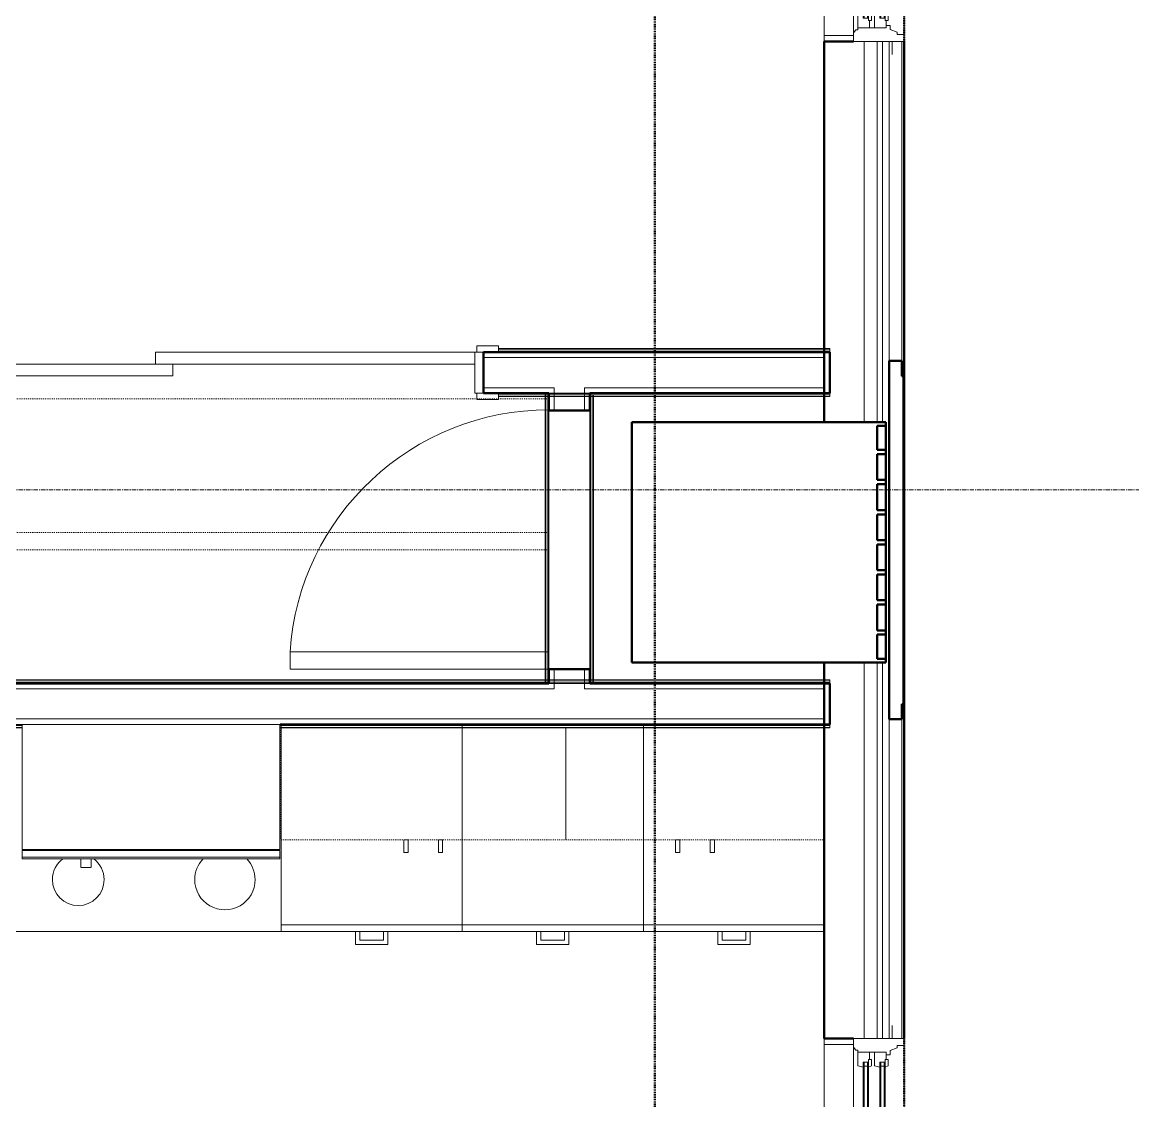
# Model space of a CAD drawing. Header units: inches. Extents: x -4218 to -1830, y 9767 to 12426.
# Drawn here: x -2169.8 to -2041, y 11464.4 to 11589.4 of the extents above; entities that cross this region are included whole.
import ezdxf

# ---------------------------------------------------------------- set-up
doc = ezdxf.new("R2010")
doc.units = ezdxf.units.IN
doc.header["$MEASUREMENT"] = 0
for name, pattern in [('Dash', [0.25, 0.125, -0.125]), ('Dash 1_16_', [0.125, 0.0625, -0.0625]), ('Grid Line 1_2_', [0.875, 0.5, -0.125, 0.125, -0.125])]:
    doc.linetypes.add(name, pattern=pattern)
for name, color, linetype, lineweight in [('0-1', 7, 'Continuous', 5), ('0-2', 253, 'Continuous', 9), ('A-DOOR-1', 7, 'Continuous', 9), ('A-DOOR-2', 50, 'Continuous', 20), ('A-DOOR-FRAM-1', 50, 'Continuous', 20), ('A-GENM', 5, 'Continuous', 9), ('A-GENM-7', 5, 'Continuous', 50), ('A-GLAZ-1', 151, 'Continuous', 9), ('A-GLAZ-2', 151, 'Continuous', 20), ('A-GLAZ-3', 151, 'Continuous', 50), ('A-WALL', 113, 'Continuous', 13), ('A-WALL-1', 250, 'Continuous', 50), ('A-WALL-2', 10, 'Continuous', 13), ('A-WALL-3', 254, 'Continuous', 9), ('A-WALL-4', 253, 'Continuous', 9), ('A-WALL-5', 252, 'Continuous', 9), ('A-WALL-6', 7, 'Continuous', 9), ('A-WALL-8', 113, 'Continuous', 9), ('A-WALL-9', 113, 'Continuous', 50), ('C-PROP-LINE-1', 91, 'Dash 1_16_', 50), ('Q-CASE-1', 252, 'Continuous', 9), ('Q-CASE-2', 7, 'Continuous', 9), ('Q-CASE-3', 253, 'Continuous', 9), ('Q-CASE-4', 7, 'Dash', 9), ('Q-CASE-5', 254, 'Continuous', 9), ('Q-CASE-HDLN-1', 7, 'Dash', 9), ('Q-SPCQ-1', 7, 'Continuous', 9), ('S-GRID-1', 1, 'Grid Line 1_2_', 9)]:
    doc.layers.add(name, color=color, linetype=linetype, lineweight=lineweight)

# ---------------------------------------------------------------- blocks, each defined once
blk = doc.blocks.new('Basic Wall _ INT - W4BØF - _5_8 GYP - 2X4 WOOD_BATT_ - 5_8 GYP_ - ___-2694567-BACKGROUND - 3RD FLOOR')
at = {"layer": 'A-WALL-4'}
for p, q in [((-2266.07, 11512.8), (-2266.08, 11512.77)), ((-2266, 11512.98), (-2266.03, 11512.91)), ((-2265.94, 11513.13), (-2266, 11512.98)), ((-2265.91, 11513.19), (-2265.94, 11513.13)), ((-2109.02, 11513.13), (-2109.14, 11513.13)), ((-2108.93, 11513.13), (-2109.02, 11513.13)), ((-2108.87, 11513.13), (-2108.93, 11513.13)), ((-2103.97, 11513.13), (-2108.72, 11513.13)), ((-2108.72, 11512.77), (-2103.97, 11512.77)), ((-2103.77, 11513.13), (-2103.83, 11513.13)), ((-2103.68, 11513.13), (-2103.77, 11513.13)), ((-2103.56, 11513.13), (-2103.68, 11513.13)), ((-2076.17, 11513.13), (-2076.8, 11513.13)), ((-2076.8, 11512.77), (-2076.17, 11512.77)), ((-2076.17, 11513.13), (-2076.17, 11513.19)), ((-2076.17, 11512.98), (-2076.17, 11513.13)), ((-2076.17, 11512.91), (-2076.17, 11512.98)), ((-2076.17, 11512.77), (-2076.17, 11512.8))]:
    blk.add_line(p, q, dxfattribs=at)
at = {"layer": 'A-WALL-5'}
for p, q in [((-2266.08, 11512.77), (-2108.72, 11512.77)), ((-2109.14, 11513.13), (-2265.94, 11513.13)), ((-2109.02, 11513.19), (-2109.14, 11513.19)), ((-2108.93, 11513.19), (-2109.02, 11513.19)), ((-2108.87, 11513.19), (-2108.93, 11513.19)), ((-2103.97, 11513.19), (-2108.72, 11513.19)), ((-2103.97, 11512.9), (-2108.72, 11512.9)), ((-2103.97, 11512.77), (-2076.8, 11512.77)), ((-2103.77, 11513.19), (-2103.83, 11513.19)), ((-2103.68, 11513.19), (-2103.77, 11513.19)), ((-2103.56, 11513.19), (-2103.68, 11513.19)), ((-2076.8, 11513.13), (-2103.56, 11513.13)), ((-2076.17, 11513.19), (-2076.8, 11513.19)), ((-2076.17, 11512.9), (-2076.8, 11512.9)), ((-2076.17, 11513.19), (-2076.17, 11512.9)), ((-2076.17, 11512.9), (-2076.17, 11512.84)), ((-2076.17, 11512.84), (-2076.17, 11512.82)), ((-2076.17, 11512.82), (-2076.17, 11512.77))]:
    blk.add_line(p, q, dxfattribs=at)
at = {"layer": 'A-WALL-6'}
for p, q in [((-2108.72, 11512.9), (-2266.03, 11512.9)), ((-2109.14, 11513.19), (-2265.91, 11513.19)), ((-2076.8, 11512.9), (-2103.97, 11512.9)), ((-2076.8, 11513.19), (-2103.56, 11513.19))]:
    blk.add_line(p, q, dxfattribs=at)
at = {"layer": 'A-WALL-6', "flags": 128}
for points in [[(-2266.07, 11512.82), (-2266.06, 11512.84), (-2266.05, 11512.86), (-2266.04, 11512.87), (-2266.04, 11512.89), (-2266.03, 11512.9), (-2266.03, 11512.9)], [(-2266.03, 11512.9), (-2266.02, 11512.92), (-2266, 11512.98), (-2265.96, 11513.07), (-2265.91, 11513.19)]]:
    blk.add_lwpolyline(points, dxfattribs=at)
blk = doc.blocks.new('Basic Wall _ INT - W4BØF - _5_8 GYP - 2X4 WOOD_BATT_ - 5_8 GYP_ - ___-2694568-BACKGROUND - 3RD FLOOR')
at = {"layer": 'A-WALL-3'}
for p, q in [((-2203.03, 11508.02), (-2169.78, 11508.02)), ((-2169.78, 11507.67), (-2203.03, 11507.67)), ((-2139.89, 11508.02), (-2076.8, 11508.02)), ((-2076.8, 11507.67), (-2139.89, 11507.67))]:
    blk.add_line(p, q, dxfattribs=at)
at = {"layer": 'A-WALL-4'}
for p, q in [((-2268.2, 11507.67), (-2268.22, 11507.61)), ((-2268.14, 11507.82), (-2268.2, 11507.67)), ((-2268.11, 11507.88), (-2268.13, 11507.82)), ((-2268.05, 11508.02), (-2268.06, 11508)), ((-2243.82, 11507.67), (-2243.94, 11507.67)), ((-2243.73, 11507.67), (-2243.82, 11507.67)), ((-2243.67, 11507.67), (-2243.73, 11507.67)), ((-2243.53, 11508.02), (-2238.78, 11508.02)), ((-2238.79, 11507.67), (-2243.52, 11507.67)), ((-2238.57, 11507.67), (-2238.63, 11507.67)), ((-2238.48, 11507.67), (-2238.57, 11507.67)), ((-2238.36, 11507.67), (-2238.48, 11507.67)), ((-2203.03, 11507.9), (-2169.78, 11507.9)), ((-2139.89, 11507.9), (-2076.8, 11507.9)), ((-2076.8, 11508.02), (-2076.17, 11508.02)), ((-2076.17, 11507.67), (-2076.8, 11507.67)), ((-2076.17, 11508), (-2076.17, 11508.02)), ((-2076.17, 11507.82), (-2076.17, 11507.88)), ((-2076.17, 11507.67), (-2076.17, 11507.82)), ((-2076.17, 11507.61), (-2076.17, 11507.67))]:
    blk.add_line(p, q, dxfattribs=at)
at = {"layer": 'A-WALL-5'}
for p, q in [((-2243.94, 11507.67), (-2268.2, 11507.67)), ((-2268.05, 11508.02), (-2243.53, 11508.02)), ((-2243.82, 11507.61), (-2243.94, 11507.61)), ((-2243.73, 11507.61), (-2243.82, 11507.61)), ((-2243.67, 11507.61), (-2243.73, 11507.61)), ((-2243.52, 11507.9), (-2242.9, 11507.9)), ((-2238.79, 11507.61), (-2243.51, 11507.61)), ((-2242.88, 11507.9), (-2238.78, 11507.9)), ((-2238.78, 11508.02), (-2203.03, 11508.02)), ((-2238.57, 11507.61), (-2238.63, 11507.61)), ((-2238.48, 11507.61), (-2238.57, 11507.61)), ((-2238.36, 11507.61), (-2238.48, 11507.61)), ((-2203.03, 11507.67), (-2238.36, 11507.67)), ((-2169.78, 11507.61), (-2203.03, 11507.61)), ((-2076.17, 11507.61), (-2139.89, 11507.61)), ((-2076.8, 11507.9), (-2076.17, 11507.9)), ((-2076.17, 11508.02), (-2076.17, 11507.98)), ((-2076.17, 11507.98), (-2076.17, 11507.92)), ((-2076.17, 11507.92), (-2076.17, 11507.91)), ((-2076.17, 11507.91), (-2076.17, 11507.9)), ((-2076.17, 11507.9), (-2076.17, 11507.61))]:
    blk.add_line(p, q, dxfattribs=at)
at = {"layer": 'A-WALL-6'}
for p, q in [((-2243.94, 11507.61), (-2268.22, 11507.61)), ((-2268.1, 11507.9), (-2243.52, 11507.9)), ((-2238.78, 11507.9), (-2203.03, 11507.9)), ((-2203.03, 11507.61), (-2238.36, 11507.61))]:
    blk.add_line(p, q, dxfattribs=at)
at = {"layer": 'A-WALL-6', "flags": 128}
for points in [[(-2268.22, 11507.61), (-2268.17, 11507.73), (-2268.13, 11507.82), (-2268.11, 11507.88), (-2268.1, 11507.9)], [(-2268.1, 11507.9), (-2268.1, 11507.9), (-2268.1, 11507.91), (-2268.09, 11507.92), (-2268.09, 11507.94), (-2268.08, 11507.96), (-2268.07, 11507.98)]]:
    blk.add_lwpolyline(points, dxfattribs=at)
blk = doc.blocks.new('Basic Wall _ INT - W4BØF - _5_8 GYP - 2X4 WOOD_BATT_ - 5_8 GYP_ - ___-2694570-BACKGROUND - 3RD FLOOR')
at = {"layer": 'A-WALL-4'}
for p, q in [((-2108.72, 11546.42), (-2103.97, 11546.42)), ((-2076.8, 11546.42), (-2076.17, 11546.42)), ((-2076.17, 11546.4), (-2076.17, 11546.42)), ((-2076.17, 11546.22), (-2076.17, 11546.28)), ((-2076.17, 11546.07), (-2076.17, 11546.22)), ((-2109.02, 11546.07), (-2109.14, 11546.07)), ((-2108.93, 11546.07), (-2109.02, 11546.07)), ((-2108.87, 11546.07), (-2108.93, 11546.07)), ((-2103.97, 11546.07), (-2108.72, 11546.07)), ((-2103.77, 11546.07), (-2103.83, 11546.07)), ((-2103.68, 11546.07), (-2103.77, 11546.07)), ((-2103.56, 11546.07), (-2103.68, 11546.07)), ((-2076.17, 11546.07), (-2076.8, 11546.07)), ((-2076.17, 11546.01), (-2076.17, 11546.07))]:
    blk.add_line(p, q, dxfattribs=at)
at = {"layer": 'A-WALL-5'}
for p, q in [((-2114.57, 11546.42), (-2108.72, 11546.42)), ((-2108.72, 11546.3), (-2108.14, 11546.3)), ((-2108.1, 11546.3), (-2104.6, 11546.3)), ((-2104.56, 11546.3), (-2103.97, 11546.3)), ((-2103.97, 11546.42), (-2076.8, 11546.42)), ((-2076.8, 11546.3), (-2076.17, 11546.3)), ((-2076.17, 11546.42), (-2076.17, 11546.38)), ((-2076.17, 11546.38), (-2076.17, 11546.3)), ((-2076.17, 11546.3), (-2076.17, 11546.13)), ((-2109.14, 11546.07), (-2114.57, 11546.07)), ((-2109.02, 11546.01), (-2109.14, 11546.01)), ((-2108.93, 11546.01), (-2109.02, 11546.01)), ((-2108.87, 11546.01), (-2108.93, 11546.01)), ((-2103.97, 11546.01), (-2108.72, 11546.01)), ((-2103.77, 11546.01), (-2103.83, 11546.01)), ((-2103.68, 11546.01), (-2103.77, 11546.01)), ((-2103.56, 11546.01), (-2103.68, 11546.01)), ((-2076.8, 11546.07), (-2103.56, 11546.07)), ((-2076.17, 11546.01), (-2076.8, 11546.01)), ((-2076.17, 11546.13), (-2076.17, 11546.01))]:
    blk.add_line(p, q, dxfattribs=at)
at = {"layer": 'A-WALL-6'}
for p, q in [((-2114.57, 11546.3), (-2108.72, 11546.3)), ((-2103.97, 11546.3), (-2076.8, 11546.3)), ((-2109.14, 11546.01), (-2114.57, 11546.01)), ((-2076.8, 11546.01), (-2103.56, 11546.01))]:
    blk.add_line(p, q, dxfattribs=at)
blk = doc.blocks.new('Basic Wall _ INT - W4BØF - _5_8 GYP - 2X4 WOOD_BATT_ - 5_8 GYP_ - ___-2694569-BACKGROUND - 3RD FLOOR')
at = {"layer": 'A-WALL-4'}
for p, q in [((-2076.17, 11551.53), (-2076.8, 11551.53)), ((-2076.17, 11551.53), (-2076.17, 11551.59)), ((-2076.17, 11551.38), (-2076.17, 11551.53)), ((-2076.17, 11551.31), (-2076.17, 11551.38)), ((-2076.8, 11551.17), (-2076.17, 11551.17)), ((-2076.17, 11551.17), (-2076.17, 11551.2))]:
    blk.add_line(p, q, dxfattribs=at)
at = {"layer": 'A-WALL-5'}
for p, q in [((-2076.8, 11551.53), (-2114.57, 11551.53)), ((-2076.17, 11551.59), (-2076.8, 11551.59)), ((-2076.17, 11551.3), (-2076.8, 11551.3)), ((-2076.17, 11551.59), (-2076.17, 11551.3)), ((-2076.17, 11551.3), (-2076.17, 11551.26)), ((-2114.57, 11551.17), (-2076.8, 11551.17)), ((-2076.17, 11551.26), (-2076.17, 11551.22)), ((-2076.17, 11551.22), (-2076.17, 11551.17))]:
    blk.add_line(p, q, dxfattribs=at)
at = {"layer": 'A-WALL-6'}
for p, q in [((-2076.8, 11551.59), (-2114.57, 11551.59)), ((-2076.8, 11551.3), (-2114.57, 11551.3))]:
    blk.add_line(p, q, dxfattribs=at)
blk = doc.blocks.new('Basic Wall _ INT - W4BØF - _5_8 GYP - 2X4 WOOD_BATT_ - 5_8 GYP_ - ___-2694572-BACKGROUND - 3RD FLOOR')
at = {"layer": 'A-WALL-3'}
for p, q in [((-2103.95, 11546.42), (-2103.97, 11546.42)), ((-2103.77, 11546.42), (-2103.83, 11546.42)), ((-2103.62, 11546.42), (-2103.77, 11546.42)), ((-2103.56, 11546.42), (-2103.62, 11546.42)), ((-2103.97, 11512.77), (-2103.95, 11512.77)), ((-2103.83, 11512.77), (-2103.77, 11512.77)), ((-2103.77, 11512.77), (-2103.62, 11512.77)), ((-2103.62, 11512.77), (-2103.56, 11512.77))]:
    blk.add_line(p, q, dxfattribs=at)
at = {"layer": 'A-WALL-4'}
for p, q in [((-2103.91, 11546.42), (-2103.85, 11546.42)), ((-2103.85, 11546.42), (-2103.56, 11546.42)), ((-2103.62, 11546.19), (-2103.62, 11546.13)), ((-2103.62, 11546.09), (-2103.62, 11546.01)), ((-2103.85, 11512.77), (-2103.91, 11512.77)), ((-2103.56, 11512.77), (-2103.85, 11512.77)), ((-2103.62, 11513.19), (-2103.62, 11513.09)), ((-2103.62, 11513.07), (-2103.62, 11512.99)), ((-2103.62, 11512.98), (-2103.62, 11512.93))]:
    blk.add_line(p, q, dxfattribs=at)
at = {"layer": 'A-WALL-5'}
for p, q in [((-2103.97, 11546.42), (-2103.93, 11546.42)), ((-2103.97, 11544.42), (-2103.97, 11546.42)), ((-2103.93, 11546.42), (-2103.91, 11546.42)), ((-2103.56, 11546.19), (-2103.56, 11546.13)), ((-2103.62, 11546.01), (-2103.62, 11513.19)), ((-2103.56, 11546.09), (-2103.56, 11546.01)), ((-2103.97, 11512.77), (-2103.97, 11514.42)), ((-2103.93, 11512.77), (-2103.97, 11512.77)), ((-2103.91, 11512.77), (-2103.93, 11512.77)), ((-2103.56, 11513.19), (-2103.56, 11513.09)), ((-2103.56, 11513.07), (-2103.56, 11512.99)), ((-2103.56, 11512.98), (-2103.56, 11512.93))]:
    blk.add_line(p, q, dxfattribs=at)
at = {"layer": 'A-WALL-6'}
for p, q in [((-2103.85, 11512.77), (-2103.85, 11546.42)), ((-2103.56, 11546.01), (-2103.56, 11513.19))]:
    blk.add_line(p, q, dxfattribs=at)
blk = doc.blocks.new('Basic Wall _ INT - W4BØF - _5_8 GYP - 2X4 WOOD_BATT_ - 5_8 GYP_ - ___-2694571-BACKGROUND - 3RD FLOOR')
at = {"layer": 'A-WALL-3'}
for p, q in [((-2109.07, 11546.42), (-2109.14, 11546.42)), ((-2108.93, 11546.42), (-2109.07, 11546.42)), ((-2108.86, 11546.42), (-2108.93, 11546.42)), ((-2108.72, 11546.42), (-2108.75, 11546.42)), ((-2109.14, 11512.77), (-2109.07, 11512.77)), ((-2109.07, 11512.77), (-2108.93, 11512.77)), ((-2108.93, 11512.77), (-2108.86, 11512.77)), ((-2108.75, 11512.77), (-2108.72, 11512.77))]:
    blk.add_line(p, q, dxfattribs=at)
at = {"layer": 'A-WALL-4'}
for p, q in [((-2109.14, 11546.42), (-2108.85, 11546.42)), ((-2109.07, 11546.27), (-2109.07, 11546.22)), ((-2109.07, 11546.2), (-2109.07, 11546.13)), ((-2108.85, 11546.42), (-2108.79, 11546.42)), ((-2109.07, 11546.11), (-2109.07, 11546.01)), ((-2108.85, 11512.77), (-2109.14, 11512.77)), ((-2109.07, 11513.19), (-2109.07, 11513.09)), ((-2109.07, 11513.07), (-2109.07, 11512.99)), ((-2109.07, 11512.98), (-2109.07, 11512.93)), ((-2108.79, 11512.77), (-2108.85, 11512.77))]:
    blk.add_line(p, q, dxfattribs=at)
at = {"layer": 'A-WALL-5'}
for p, q in [((-2109.14, 11546.27), (-2109.14, 11546.22)), ((-2109.14, 11546.21), (-2109.14, 11546.13)), ((-2108.79, 11546.42), (-2108.77, 11546.42)), ((-2108.77, 11546.42), (-2108.72, 11546.42)), ((-2108.72, 11544.42), (-2108.72, 11546.42)), ((-2109.14, 11546.11), (-2109.14, 11546.01)), ((-2109.07, 11546.01), (-2109.07, 11513.19)), ((-2108.72, 11512.77), (-2108.72, 11514.42)), ((-2109.14, 11513.19), (-2109.14, 11513.09)), ((-2109.14, 11513.07), (-2109.14, 11512.99)), ((-2109.14, 11512.98), (-2109.14, 11512.93)), ((-2108.77, 11512.77), (-2108.79, 11512.77)), ((-2108.72, 11512.77), (-2108.77, 11512.77))]:
    blk.add_line(p, q, dxfattribs=at)
at = {"layer": 'A-WALL-6'}
for p, q in [((-2108.85, 11546.42), (-2108.85, 11512.77)), ((-2109.14, 11546.01), (-2109.14, 11513.19))]:
    blk.add_line(p, q, dxfattribs=at)
blk = doc.blocks.new('SWING - SINGLE - FLUSH - 30_ x 70_ - MAGIC PAK DOOR - ACOUSTICAL SEAL - IN CLOSET-3199408-BACKGROUND - 3RD FLOOR')
at = {"layer": 'A-DOOR-1'}
blk.add_arc((15, -2.375), 30.067, 180, 266.18593, dxfattribs=at)
at = {"layer": 'A-DOOR-2'}
for p, q in [((13, -2.375), (13, -32.375)), ((15, -2.375), (13, -2.375)), ((15, -2.375), (15, -32.375)), ((15, -32.375), (13, -32.375))]:
    blk.add_line(p, q, dxfattribs=at)
blk = doc.blocks.new('SLIDING - FLUSH - 6-0 x 6-8-3203588-BACKGROUND - 3RD FLOOR')
at = {"layer": 'A-DOOR-1'}
for p, q in [((-38.75, 3.25), (-36.25, 3.25)), ((-38.75, 2.5), (-38.75, 3.25)), ((-36.25, 3.25), (-36.25, 2.5)), ((36.25, 3.25), (38.75, 3.25)), ((36.25, 2.5), (36.25, 3.25)), ((38.75, 3.25), (38.75, 2.5)), ((-36.25, 2.5), (-38.75, 2.5)), ((38.75, 2.5), (36.25, 2.5)), ((-38.75, -2.25), (-36.25, -2.25)), ((-38.75, -3), (-38.75, -2.25)), ((-36.25, -2.25), (-36.25, -3)), ((36.25, -2.25), (38.75, -2.25)), ((36.25, -3), (36.25, -2.25)), ((38.75, -2.25), (38.75, -3)), ((-36.25, -3), (-38.75, -3)), ((38.75, -3), (36.25, -3))]:
    blk.add_line(p, q, dxfattribs=at)
at = {"layer": 'A-DOOR-2'}
for p, q in [((-1, -0.875), (-1, 0.5)), ((-1, 0.5), (36, 0.5)), ((36, 0.5), (36, -0.875)), ((-36, -2.25), (-36, -0.875)), ((-36, -0.875), (1, -0.875)), ((36, -0.875), (-1, -0.875)), ((1, -0.875), (1, -2.25)), ((1, -2.25), (-36, -2.25))]:
    blk.add_line(p, q, dxfattribs=at)
at = {"layer": 'A-DOOR-FRAM-1'}
for p, q in [((-37, -2.25), (-37, 2.5)), ((-37, 2.5), (-36, 2.5)), ((-36, 2.5), (-36, -2.25)), ((36, 2.5), (37, 2.5)), ((36, -2.25), (36, 2.5)), ((37, 2.5), (37, -2.25)), ((-36, -2.25), (-37, -2.25)), ((37, -2.25), (36, -2.25))]:
    blk.add_line(p, q, dxfattribs=at)
blk = doc.blocks.new('OD_CW_Closet - OD_CW_Closet-2067908-BACKGROUND - 3RD FLOOR')
at = {"layer": 'Q-CASE-HDLN-1'}
for p, q in [((158.05, 24), (0.74, 24)), ((0.74, 24), (0.74, -9)), ((158.05, -9), (158.05, 24)), ((0.74, 8.5), (158.05, 8.5)), ((0.74, 6.5), (158.05, 6.5)), ((0.74, -9), (158.05, -9))]:
    blk.add_line(p, q, dxfattribs=at)
blk = doc.blocks.new('Range - 24_ x 30_-V29-BACKGROUND - 3RD FLOOR')
at = {"layer": 'Q-SPCQ-1'}
blk.add_line((0, -22), (0.12, -22), dxfattribs=at)
for centre, radius, start, end in [((6.5, -6), 3.5, 360, 180), ((23.5, -6), 3, 0, 180), ((6.5, -6), 3.5, 180, 223.5648), ((6.5, -6), 3.5, 316.389, 0), ((23.5, -6), 3, 180, 233.3258), ((23.5, -6), 3, 306.1227, 0), ((6.5, -6), 3.5, 261.0228, 278.9772)]:
    blk.add_arc(centre, radius, start, end, dxfattribs=at)
blk = doc.blocks.new('Base Cabinet 4 Drawer 254 - Base Cabinet 4 Drawer 254 21_-2556168-BACKGROUND - 3RD FLOOR')
at = {"layer": 'Q-CASE-1'}
for p, q in [((-9.76, -23.25), (-9.76, -0.37)), ((11.24, -0.37), (11.24, -23.25)), ((-9.76, -23.25), (-9.76, -24)), ((11.24, -23.25), (-9.76, -23.25)), ((-9.76, -24), (11.24, -24)), ((-1.14, -24), (-0.64, -24)), ((2.61, -24), (2.11, -24)), ((11.24, -24), (11.24, -23.25))]:
    blk.add_line(p, q, dxfattribs=at)
at = {"layer": 'Q-CASE-2'}
for p, q in [((-1.14, -24), (-1.14, -25.5)), ((-0.64, -25), (-0.64, -24)), ((2.11, -24), (2.11, -25)), ((2.61, -25.5), (2.61, -24)), ((-1.14, -25.5), (2.61, -25.5)), ((2.11, -25), (-0.64, -25))]:
    blk.add_line(p, q, dxfattribs=at)
at = {"layer": 'Q-CASE-3'}
for p, q in [((-9.76, -0.37), (-9.76, 0)), ((11.24, 0), (11.24, -0.37)), ((-1.14, -24), (-0.64, -24)), ((2.61, -24), (2.11, -24))]:
    blk.add_line(p, q, dxfattribs=at)
at = {"layer": 'Q-CASE-5'}
for p, q in [((-9.76, 0), (11.24, 0)), ((-1.14, -24), (-0.64, -24)), ((-1.14, -24), (-0.64, -24)), ((2.61, -24), (2.11, -24)), ((2.61, -24), (2.11, -24))]:
    blk.add_line(p, q, dxfattribs=at)
blk = doc.blocks.new('Base Cabinet 3 Drawer 230 - Base Cabinet 3 Drawer 230 21_-2554957-BACKGROUND - 3RD FLOOR')
at = {"layer": 'Q-CASE-1'}
for p, q in [((-9.76, -23.25), (-9.76, -0.37)), ((11.24, -0.37), (11.24, -23.25)), ((-9.76, -23.25), (-9.76, -24)), ((11.24, -23.25), (-9.76, -23.25)), ((-9.76, -24), (11.24, -24)), ((-1.14, -24), (-0.64, -24)), ((2.61, -24), (2.11, -24)), ((11.24, -24), (11.24, -23.25))]:
    blk.add_line(p, q, dxfattribs=at)
at = {"layer": 'Q-CASE-2'}
for p, q in [((-1.14, -24), (-1.14, -25.5)), ((-0.64, -25), (-0.64, -24)), ((2.11, -24), (2.11, -25)), ((2.61, -25.5), (2.61, -24)), ((-1.14, -25.5), (2.61, -25.5)), ((2.11, -25), (-0.64, -25))]:
    blk.add_line(p, q, dxfattribs=at)
at = {"layer": 'Q-CASE-3'}
for p, q in [((-9.76, -0.37), (-9.76, 0)), ((11.24, 0), (11.24, -0.37)), ((-1.14, -24), (-0.64, -24)), ((2.61, -24), (2.11, -24))]:
    blk.add_line(p, q, dxfattribs=at)
at = {"layer": 'Q-CASE-5'}
for p, q in [((-9.76, 0), (11.24, 0)), ((-1.14, -24), (-0.64, -24)), ((2.61, -24), (2.11, -24))]:
    blk.add_line(p, q, dxfattribs=at)
blk = doc.blocks.new('Base Cabinet 3 Drawer 230 - Base Cabinet 3 Drawer 230 21_-V30-BACKGROUND - 3RD FLOOR')
at = {"layer": 'Q-CASE-1'}
for p, q in [((-9.76, -23.25), (-9.76, -0.37)), ((11.24, 0), (11.24, -23.25)), ((-9.76, -23.25), (-9.76, -24)), ((11.21, -23.25), (-9.76, -23.25)), ((-9.76, -24), (11.21, -24)), ((-1.14, -24), (-0.64, -24)), ((2.61, -24), (2.11, -24)), ((11.24, -24), (11.24, -23.25))]:
    blk.add_line(p, q, dxfattribs=at)
at = {"layer": 'Q-CASE-2'}
for p, q in [((-1.14, -24), (-1.14, -25.5)), ((-0.64, -25), (-0.64, -24)), ((2.11, -24), (2.11, -25)), ((2.61, -25.5), (2.61, -24)), ((-1.14, -25.5), (2.61, -25.5)), ((2.11, -25), (-0.64, -25))]:
    blk.add_line(p, q, dxfattribs=at)
at = {"layer": 'Q-CASE-3'}
for p, q in [((-9.76, -0.37), (-9.76, 0)), ((-1.14, -24), (-0.64, -24)), ((2.61, -24), (2.11, -24))]:
    blk.add_line(p, q, dxfattribs=at)
at = {"layer": 'Q-CASE-5'}
for p, q in [((-9.76, 0), (11.21, 0)), ((-1.14, -24), (-0.64, -24)), ((2.61, -24), (2.11, -24))]:
    blk.add_line(p, q, dxfattribs=at)
blk = doc.blocks.new('300 Series Wall Hung Cabinet_302 - 30_ X 36_-2572944-BACKGROUND - 3RD FLOOR')
at = {"layer": 'Q-CASE-2'}
for p, q in [((-2.25, -13.19), (-1.76, -13.19)), ((-2.25, -13.19), (-2.25, -14.69)), ((-1.76, -14.69), (-1.76, -13.19)), ((1.75, -13.19), (2.24, -13.19)), ((1.75, -13.19), (1.75, -14.69)), ((2.24, -14.69), (2.24, -13.19)), ((-2.25, -14.69), (-1.76, -14.69)), ((1.75, -14.69), (2.24, -14.69))]:
    blk.add_line(p, q, dxfattribs=at)
at = {"layer": 'Q-CASE-4'}
for p, q in [((15, -0.19), (-15, -0.19)), ((-15, -0.19), (-15, -13.19)), ((15, -13.19), (15, -0.19)), ((-15, -13.19), (15, -13.19))]:
    blk.add_line(p, q, dxfattribs=at)
blk = doc.blocks.new('30quot_MicrowaveVent_11166 - 70cm miele oven-2804781-BACKGROUND - 3RD FLOOR')
at = {"layer": 'Q-CASE-2'}
for p, q in [((15.68, 15.6), (-14.2, 15.6)), ((-14.2, 15.39), (-14.2, 15.6)), ((8.88, 16.6), (7.69, 16.6)), ((7.69, 15.63), (7.69, 16.55)), ((8.88, 16.55), (8.88, 15.63)), ((15.68, 15.6), (15.68, 15.39)), ((-14.2, 14.61), (-14.2, 15.39)), ((15.68, 15.39), (-14.2, 15.39)), ((15.68, 14.61), (-14.2, 14.61)), ((-14.2, 0), (-14.2, 14.49)), ((-14.2, 14.49), (15.68, 14.49)), ((15.68, 15.39), (15.68, 14.61)), ((15.68, 14.49), (15.68, 0)), ((-14.2, 0), (15.68, 0))]:
    blk.add_line(p, q, dxfattribs=at)
blk = doc.blocks.new('300 Series Wall Hung Cabinet_302 - 33_ X 36_-2610350-BACKGROUND - 3RD FLOOR')
at = {"layer": 'Q-CASE-2'}
for p, q in [((-2.25, -13.19), (-1.76, -13.19)), ((-2.25, -13.19), (-2.25, -14.69)), ((-1.76, -14.69), (-1.76, -13.19)), ((1.75, -13.19), (2.24, -13.19)), ((1.75, -13.19), (1.75, -14.69)), ((2.24, -14.69), (2.24, -13.19)), ((-2.25, -14.69), (-1.76, -14.69)), ((1.75, -14.69), (2.24, -14.69))]:
    blk.add_line(p, q, dxfattribs=at)
at = {"layer": 'Q-CASE-4'}
for p, q in [((16.5, -0.19), (-16.5, -0.19)), ((-16.5, -0.19), (-16.5, -13.19)), ((16.5, -13.19), (16.5, -0.19)), ((-16.5, -13.19), (16.5, -13.19))]:
    blk.add_line(p, q, dxfattribs=at)
blk = doc.blocks.new('CTR - 1st Phase - Unit Layouts_rvt-1-BACKGROUND - 3RD FLOOR')
at = {"layer": 'A-WALL-1'}
for p, q in [((-2076.17, 11551.17), (-2116.32, 11551.17)), ((-2116.32, 11551.17), (-2116.32, 11546.42)), ((-2076.17, 11550.55), (-2076.17, 11551.17)), ((-2076.17, 11547.05), (-2076.17, 11550.55)), ((-2116.32, 11546.42), (-2108.72, 11546.42)), ((-2108.72, 11546.42), (-2108.72, 11544.42)), ((-2103.97, 11546.42), (-2076.17, 11546.42)), ((-2103.97, 11544.42), (-2103.97, 11546.42)), ((-2076.17, 11546.42), (-2076.17, 11547.05)), ((-2108.72, 11544.42), (-2103.97, 11544.42)), ((-2108.72, 11514.42), (-2108.72, 11512.77)), ((-2103.97, 11514.42), (-2108.72, 11514.42)), ((-2103.97, 11512.77), (-2103.97, 11514.42)), ((-2108.72, 11512.77), (-2266.08, 11512.77)), ((-2076.17, 11512.77), (-2103.97, 11512.77)), ((-2076.17, 11512.15), (-2076.17, 11512.77)), ((-2076.17, 11508.65), (-2076.17, 11512.15)), ((-2139.89, 11508.02), (-2076.17, 11508.02)), ((-2076.17, 11508.02), (-2076.17, 11508.65))]:
    blk.add_line(p, q, dxfattribs=at)
at = {"layer": 'A-WALL-2'}
for p, q in [((-2116.32, 11550.55), (-2076.8, 11550.55)), ((-2076.8, 11547.05), (-2076.8, 11550.55)), ((-2116.32, 11547.05), (-2108.1, 11547.05)), ((-2108.1, 11546.42), (-2108.1, 11547.05)), ((-2108.1, 11544.42), (-2108.1, 11546.42)), ((-2104.6, 11547.05), (-2076.8, 11547.05)), ((-2104.6, 11546.42), (-2104.6, 11547.05)), ((-2104.6, 11544.42), (-2104.6, 11546.42)), ((-2108.1, 11512.77), (-2108.1, 11514.42)), ((-2104.6, 11512.77), (-2104.6, 11514.42)), ((-2108.1, 11512.15), (-2108.1, 11512.77)), ((-2104.6, 11512.15), (-2104.6, 11512.77)), ((-2266.34, 11512.15), (-2108.1, 11512.15)), ((-2104.6, 11512.15), (-2076.8, 11512.15)), ((-2076.8, 11508.65), (-2076.8, 11512.15)), ((-2239.4, 11508.65), (-2076.8, 11508.65))]:
    blk.add_line(p, q, dxfattribs=at)
at = {"layer": 'A-WALL-3'}
for p, q in [((-2076.17, 11551.17), (-2076.8, 11551.17)), ((-2109.14, 11546.42), (-2108.87, 11546.42)), ((-2108.72, 11546.27), (-2108.72, 11546.22)), ((-2108.72, 11546.2), (-2108.72, 11546.13)), ((-2103.97, 11546.13), (-2103.97, 11546.19)), ((-2103.83, 11546.42), (-2103.56, 11546.42)), ((-2076.8, 11546.42), (-2076.17, 11546.42)), ((-2108.72, 11546.11), (-2108.72, 11546.01)), ((-2103.97, 11546.01), (-2103.97, 11546.09)), ((-2108.87, 11512.77), (-2109.14, 11512.77)), ((-2108.72, 11513.19), (-2108.72, 11513.09)), ((-2108.72, 11513.07), (-2108.72, 11512.99)), ((-2108.72, 11512.98), (-2108.72, 11512.93)), ((-2103.97, 11513.09), (-2103.97, 11513.19)), ((-2103.97, 11512.99), (-2103.97, 11513.07)), ((-2103.97, 11512.93), (-2103.97, 11512.98)), ((-2103.56, 11512.77), (-2103.83, 11512.77)), ((-2076.17, 11512.77), (-2076.8, 11512.77)), ((-2139.89, 11508.02), (-2076.8, 11508.02)), ((-2076.8, 11508.02), (-2076.17, 11508.02))]:
    blk.add_line(p, q, dxfattribs=at)
at = {"layer": 'A-WALL-4'}
for p, q in [((-2116.32, 11546.42), (-2116.32, 11551.17)), ((-2076.8, 11551.17), (-2114.57, 11551.17)), ((-2076.17, 11551.17), (-2076.17, 11546.42)), ((-2114.57, 11546.42), (-2109.14, 11546.42)), ((-2103.56, 11546.42), (-2076.8, 11546.42)), ((-2108.72, 11546.01), (-2108.72, 11513.19)), ((-2103.97, 11513.19), (-2103.97, 11546.01)), ((-2109.14, 11512.77), (-2266.08, 11512.77)), ((-2076.8, 11512.77), (-2103.56, 11512.77)), ((-2076.17, 11512.77), (-2076.17, 11508.02))]:
    blk.add_line(p, q, dxfattribs=at)
at = {"layer": 'A-WALL-5'}
for p, q in [((-2103.97, 11544.42), (-2108.72, 11544.42)), ((-2108.72, 11514.42), (-2103.97, 11514.42))]:
    blk.add_line(p, q, dxfattribs=at)
at = {"layer": 'A-WALL-6'}
for p, q in [((-2108.72, 11514.42), (-2108.72, 11544.42)), ((-2103.97, 11544.42), (-2103.97, 11514.42))]:
    blk.add_line(p, q, dxfattribs=at)
at = {"layer": 'A-WALL-8'}
for p, q in [((-2076.8, 11508.02), (-2139.89, 11508.02)), ((-2139.89, 11508.02), (-2076.8, 11508.02)), ((-2076.8, 11507.65), (-2076.8, 11508.02)), ((-2076.8, 11508.02), (-2076.8, 11507.65)), ((-2076.8, 11484.02), (-2076.8, 11507.65)), ((-2076.8, 11507.65), (-2076.8, 11484.02)), ((-2203.03, 11484.02), (-2076.8, 11484.02)), ((-2076.8, 11484.02), (-2203.03, 11484.02))]:
    blk.add_line(p, q, dxfattribs=at)
at = {"layer": '0-2'}
for name, p in [('Basic Wall _ INT - W4BØF - _5_8 GYP - 2X4 WOOD_BATT_ - 5_8 GYP_ - ___-2694569-BACKGROUND - 3RD FLOOR', (0, 0)), ('Basic Wall _ INT - W4BØF - _5_8 GYP - 2X4 WOOD_BATT_ - 5_8 GYP_ - ___-2694570-BACKGROUND - 3RD FLOOR', (0, 0)), ('Basic Wall _ INT - W4BØF - _5_8 GYP - 2X4 WOOD_BATT_ - 5_8 GYP_ - ___-2694571-BACKGROUND - 3RD FLOOR', (0, 0)), ('Basic Wall _ INT - W4BØF - _5_8 GYP - 2X4 WOOD_BATT_ - 5_8 GYP_ - ___-2694572-BACKGROUND - 3RD FLOOR', (0, 0)), ('Basic Wall _ INT - W4BØF - _5_8 GYP - 2X4 WOOD_BATT_ - 5_8 GYP_ - ___-2694567-BACKGROUND - 3RD FLOOR', (0, 0)), ('Basic Wall _ INT - W4BØF - _5_8 GYP - 2X4 WOOD_BATT_ - 5_8 GYP_ - ___-2694568-BACKGROUND - 3RD FLOOR', (0, 0)), ('Base Cabinet 4 Drawer 254 - Base Cabinet 4 Drawer 254 21_-2556168-BACKGROUND - 3RD FLOOR', (-2130.01, 11508.02)), ('300 Series Wall Hung Cabinet_302 - 33_ X 36_-2610350-BACKGROUND - 3RD FLOOR', (-2123.28, 11507.84)), ('Base Cabinet 3 Drawer 230 - Base Cabinet 3 Drawer 230 21_-2554957-BACKGROUND - 3RD FLOOR', (-2109.01, 11508.02)), ('300 Series Wall Hung Cabinet_302 - 30_ X 36_-2572944-BACKGROUND - 3RD FLOOR', (-2091.78, 11507.84)), ('Base Cabinet 3 Drawer 230 - Base Cabinet 3 Drawer 230 21_-V30-BACKGROUND - 3RD FLOOR', (-2088.01, 11508.02))]:
    blk.add_blockref(name, p, dxfattribs=at)
for name, p, rotation in [('SLIDING - FLUSH - 6-0 x 6-8-3203588-BACKGROUND - 3RD FLOOR', (-2153.32, 11548.92), 180), ('OD_CW_Closet - OD_CW_Closet-2067908-BACKGROUND - 3RD FLOOR', (-2107.99, 11536.77), 180), ('SWING - SINGLE - FLUSH - 30_ x 70_ - MAGIC PAK DOOR - ACOUSTICAL SEAL - IN CLOSET-3199408-BACKGROUND - 3RD FLOOR', (-2106.35, 11529.42), 269.9999999998177), ('30quot_MicrowaveVent_11166 - 70cm miele oven-2804781-BACKGROUND - 3RD FLOOR', (-2154.1, 11508.02), 180), ('Range - 24_ x 30_-V29-BACKGROUND - 3RD FLOOR', (-2139.78, 11484.02), 180)]:
    blk.add_blockref(name, p, dxfattribs=dict(at, rotation=rotation))
blk = doc.blocks.new('Perforated Panel at Magic-Pak - hvac panel - 3rd floor-2657949-BACKGROUND - 3RD FLOOR')
at = {"layer": 'A-GLAZ-3'}
for p, q in [((19.01, 4.62), (-19.01, 4.62)), ((-19.01, 4.62), (-19.01, 4.56)), ((-19.01, 4.56), (19.01, 4.56)), ((19.01, 4.56), (19.01, 4.62))]:
    blk.add_line(p, q, dxfattribs=at)
blk = doc.blocks.new('Window-Double_Hung-Andersen-400_Series-Tilt_Wash - DOUBLE HUNG - COTTAGE - 3RD FLOOR-2888628-BACKGROUND - 3RD FLOOR')
at = {"layer": 'A-GLAZ-1'}
for p, q in [((-16.29, 2.31), (-15.7, 2.31)), ((-16.29, 1.94), (-15.7, 1.94)), ((-15.82, 2.31), (-15.82, 1.94)), ((-15.7, 2.44), (15.7, 2.44)), ((-15.7, 2.31), (15.7, 2.31)), ((-15.7, 1.94), (15.7, 1.94)), ((-15.7, 1.81), (15.7, 1.81)), ((16.29, 2.31), (15.7, 2.31)), ((16.29, 1.94), (15.7, 1.94)), ((15.82, 2.31), (15.82, 1.94)), ((-16.29, 0.37), (-15.7, 0.37)), ((-15.82, 0.37), (-15.82, 0)), ((-15.7, 0.5), (15.7, 0.5)), ((-15.7, 0.37), (15.7, 0.37)), ((16.29, 0.37), (15.7, 0.37)), ((15.82, 0.37), (15.82, 0)), ((18.95, -1.25), (-18.95, -1.25)), ((-18.95, -1.25), (-18.95, -4.63)), ((-18.32, -1.25), (-18.32, -4.63)), ((-16.29, 0), (-15.7, 0)), ((-15.7, 0), (15.7, 0)), ((-15.7, -0.13), (15.7, -0.13)), ((16.29, 0), (15.7, 0)), ((18.32, -1.25), (18.32, -4.63)), ((18.95, -4.63), (18.95, -1.25)), ((-19.01, -4.13), (-19.01, -2.63)), ((-19.01, -2.63), (-18.95, -2.63)), ((18.95, -2.63), (19.01, -2.63)), ((19.01, -2.63), (19.01, -4.13)), ((-18.95, -4.13), (-19.01, -4.13)), ((-18.95, -4.63), (18.95, -4.63)), ((19.01, -4.13), (18.95, -4.13))]:
    blk.add_line(p, q, dxfattribs=at)
at = {"layer": 'A-GLAZ-2'}
for p, q in [((19.01, 4.62), (-19.01, 4.62)), ((-19.01, 4.62), (-19.01, -1.25)), ((-18.2, 4.62), (-18.2, 3.81)), ((18.2, 4.62), (18.2, 3.81)), ((19.01, -1.25), (19.01, 4.62)), ((-19.01, 3.25), (-20.51, 3.25)), ((-18.2, 3.81), (-17.92, 3.81)), ((-17.92, 3.81), (-17.61, 3)), ((-17.61, 3), (-17.14, 3)), ((-17.14, 3), (-17.14, 2.56)), ((-15.86, 2.78), (-16.57, 2.78)), ((-16.57, 2.44), (-16.57, 2.78)), ((-15.86, 2.78), (-15.7, 2.44)), ((15.86, 2.78), (15.7, 2.44)), ((15.86, 2.78), (16.57, 2.78)), ((16.57, 2.44), (16.57, 2.78)), ((17.14, 3), (17.14, 2.56)), ((17.61, 3), (17.14, 3)), ((17.92, 3.81), (17.61, 3)), ((18.2, 3.81), (17.92, 3.81)), ((19.01, 3.25), (20.51, 3.25)), ((-17.42, 2.56), (-16.57, 2.56)), ((-17.42, 2.56), (-17.42, -0.75)), ((-15.7, 2.44), (-16.57, 2.44)), ((-16.29, 2.44), (-16.29, 1.81)), ((-15.7, 1.81), (-16.29, 1.81)), ((-15.86, 1.19), (-15.7, 1.81)), ((15.7, 2.44), (16.57, 2.44)), ((15.7, 1.81), (16.29, 1.81)), ((15.86, 1.19), (15.7, 1.81)), ((16.29, 2.44), (16.29, 1.81)), ((17.42, 2.56), (16.57, 2.56)), ((17.42, 2.56), (17.42, -0.75)), ((-17.42, 1.19), (-15.86, 1.19)), ((-17.42, 0.62), (-16.57, 0.62)), ((-15.86, 0.84), (-16.57, 0.84)), ((-16.57, 0.5), (-16.57, 0.84)), ((-15.7, 0.5), (-16.57, 0.5)), ((-16.29, 0.5), (-16.29, -0.13)), ((-15.86, 0.84), (-15.7, 0.5)), ((15.86, 0.84), (15.7, 0.5)), ((15.7, 0.5), (16.57, 0.5)), ((17.42, 1.19), (15.86, 1.19)), ((15.86, 0.84), (16.57, 0.84)), ((16.29, 0.5), (16.29, -0.13)), ((16.57, 0.5), (16.57, 0.84)), ((17.42, 0.62), (16.57, 0.62)), ((-19.01, -1.25), (19.01, -1.25)), ((-17.67, -0.97), (-18, -1.25)), ((-17.67, -0.97), (-17.67, -0.75)), ((-17.67, -0.75), (-15.86, -0.75)), ((-15.7, -0.13), (-16.29, -0.13)), ((-15.86, -0.75), (-15.7, -0.13)), ((15.7, -0.13), (16.29, -0.13)), ((15.86, -0.75), (15.7, -0.13)), ((17.67, -0.75), (15.86, -0.75)), ((17.67, -0.97), (17.67, -0.75)), ((17.67, -0.97), (18, -1.25))]:
    blk.add_line(p, q, dxfattribs=at)
blk = doc.blocks.new('V-Series_EWC4_SPVU_RFA_2015 - 2ND AND 3RD FLOOR-V207-BACKGROUND - 3RD FLOOR')
at = {"layer": 'A-GENM'}
for p, q in [((-2069.67, 11542.63), (-2069.67, 11539.83)), ((-2069.67, 11539.83), (-2069.67, 11539.33)), ((-2069.67, 11539.33), (-2069.67, 11536.35)), ((-2069.67, 11536.35), (-2069.67, 11535.85)), ((-2069.67, 11535.85), (-2069.67, 11532.86)), ((-2069.67, 11532.86), (-2069.67, 11532.36)), ((-2069.67, 11532.36), (-2069.67, 11529.38)), ((-2069.67, 11529.38), (-2069.67, 11528.88)), ((-2069.67, 11528.88), (-2069.67, 11525.89)), ((-2069.67, 11525.89), (-2069.67, 11525.39)), ((-2069.67, 11525.39), (-2069.67, 11522.41)), ((-2069.67, 11522.41), (-2069.67, 11521.91)), ((-2069.67, 11521.91), (-2069.67, 11518.92)), ((-2069.67, 11518.92), (-2069.67, 11518.42)), ((-2069.67, 11518.42), (-2069.67, 11515.63))]:
    blk.add_line(p, q, dxfattribs=at)
at = {"layer": 'A-GENM-7'}
for p, q in [((-2069.67, 11543.06), (-2099.11, 11543.06)), ((-2099.11, 11543.06), (-2099.11, 11515.19)), ((-2070.67, 11539.83), (-2070.67, 11542.63)), ((-2070.67, 11542.63), (-2069.67, 11542.63)), ((-2069.67, 11542.63), (-2069.67, 11543.06)), ((-2069.67, 11539.83), (-2070.67, 11539.83)), ((-2069.67, 11539.33), (-2069.67, 11539.83)), ((-2070.67, 11536.35), (-2070.67, 11539.33)), ((-2070.67, 11539.33), (-2069.67, 11539.33)), ((-2069.67, 11536.35), (-2070.67, 11536.35)), ((-2069.67, 11535.85), (-2069.67, 11536.35)), ((-2070.67, 11532.86), (-2070.67, 11535.85)), ((-2070.67, 11535.85), (-2069.67, 11535.85)), ((-2069.67, 11532.86), (-2070.67, 11532.86)), ((-2070.67, 11529.38), (-2070.67, 11532.36)), ((-2070.67, 11532.36), (-2069.67, 11532.36)), ((-2069.67, 11532.36), (-2069.67, 11532.86)), ((-2069.67, 11529.38), (-2070.67, 11529.38)), ((-2070.67, 11525.89), (-2070.67, 11528.88)), ((-2070.67, 11528.88), (-2069.67, 11528.88)), ((-2069.67, 11528.88), (-2069.67, 11529.38)), ((-2069.67, 11525.89), (-2070.67, 11525.89)), ((-2069.67, 11525.39), (-2069.67, 11525.89)), ((-2070.67, 11522.41), (-2070.67, 11525.39)), ((-2070.67, 11525.39), (-2069.67, 11525.39)), ((-2069.67, 11522.41), (-2070.67, 11522.41)), ((-2070.67, 11518.92), (-2070.67, 11521.91)), ((-2070.67, 11521.91), (-2069.67, 11521.91)), ((-2069.67, 11521.91), (-2069.67, 11522.41)), ((-2069.67, 11518.92), (-2070.67, 11518.92)), ((-2070.67, 11515.63), (-2070.67, 11518.42)), ((-2070.67, 11518.42), (-2069.67, 11518.42)), ((-2069.67, 11518.42), (-2069.67, 11518.92)), ((-2069.67, 11515.63), (-2070.67, 11515.63)), ((-2069.67, 11515.19), (-2069.67, 11515.63)), ((-2099.11, 11515.19), (-2069.67, 11515.19))]:
    blk.add_line(p, q, dxfattribs=at)
blk = doc.blocks.new('Family - ___-2835860-BACKGROUND - 3RD FLOOR')
at = {"layer": 'C-PROP-LINE-1'}
blk.add_line((-2067.55, 11247.39), (-2067.55, 12118.59), dxfattribs=at)
blk = doc.blocks.new('Family - ___-2835903-BACKGROUND - 3RD FLOOR')
at = {"layer": 'C-PROP-LINE-1'}
blk.add_line((-2096.45, 11276.29), (-2096.45, 12089.69), dxfattribs=at)
blk = doc.blocks.new('Family - ___-2835932-BACKGROUND - 3RD FLOOR')
at = {"layer": 'C-PROP-LINE-1'}
blk.add_line((-2067.55, 11247.39), (-2067.55, 12118.59), dxfattribs=at)

msp = doc.modelspace()

# ---------------------------------------------------------------- linework, layer by layer
at = {"layer": 'A-WALL'}
for p, q in [((-2070.67, 11543.06), (-2070.67, 11587.18)), ((-2070.05, 11543.06), (-2070.05, 11587.18)), ((-2069.3, 11550.15), (-2069.3, 11587.18)), ((-2067.8, 11550.15), (-2067.8, 11587.18)), ((-2072.17, 11471.6), (-2072.17, 11515.19)), ((-2070.67, 11471.6), (-2070.67, 11515.19)), ((-2070.05, 11471.6), (-2070.05, 11515.19)), ((-2069.3, 11471.6), (-2069.3, 11508.63)), ((-2067.8, 11471.6), (-2067.8, 11508.63))]:
    msp.add_line(p, q, dxfattribs=at)
at = {"layer": 'A-WALL-8'}
for p, q in [((-2076.8, 11587.18), (-2076.8, 11587.24)), ((-2072.17, 11543.06), (-2072.17, 11587.18)), ((-2076.8, 11471.54), (-2076.8, 11471.6))]:
    msp.add_line(p, q, dxfattribs=at)
at = {"layer": 'A-WALL-9'}
for p, q in [((-2076.8, 11587.18), (-2076.8, 11543.06)), ((-2073.42, 11587.18), (-2076.8, 11587.18)), ((-2067.55, 11548.4), (-2067.55, 11587.18)), ((-2069.3, 11508.63), (-2069.3, 11550.15)), ((-2069.3, 11550.15), (-2067.8, 11550.15)), ((-2067.8, 11550.15), (-2067.8, 11548.4)), ((-2067.8, 11548.4), (-2067.55, 11548.4)), ((-2076.8, 11543.06), (-2069.67, 11543.06)), ((-2069.67, 11543.06), (-2069.67, 11515.19)), ((-2069.67, 11515.19), (-2076.8, 11515.19)), ((-2076.8, 11515.19), (-2076.8, 11471.6)), ((-2067.55, 11510.38), (-2067.8, 11510.38)), ((-2067.8, 11510.38), (-2067.8, 11508.63)), ((-2067.55, 11471.6), (-2067.55, 11510.38)), ((-2067.8, 11508.63), (-2069.3, 11508.63)), ((-2076.8, 11471.6), (-2073.42, 11471.6))]:
    msp.add_line(p, q, dxfattribs=at)
at = {"layer": 'S-GRID-1'}
msp.add_line((-1830.2, 11535.19), (-4168.71, 11535.19), dxfattribs=at)

# ---------------------------------------------------------------- block references
at = {"layer": '0-1'}
msp.add_blockref('CTR - 1st Phase - Unit Layouts_rvt-1-BACKGROUND - 3RD FLOOR', (0, 0), dxfattribs=at)
at = {"layer": 'A-GENM'}
msp.add_blockref('V-Series_EWC4_SPVU_RFA_2015 - 2ND AND 3RD FLOOR-V207-BACKGROUND - 3RD FLOOR', (0, 0), dxfattribs=at)
at = {"layer": 'A-GLAZ-1', "rotation": 269.9999999999999}
for name, p in [('Window-Double_Hung-Andersen-400_Series-Tilt_Wash - DOUBLE HUNG - COTTAGE - 3RD FLOOR-2888628-BACKGROUND - 3RD FLOOR', (-2072.17, 11606.19)), ('Perforated Panel at Magic-Pak - hvac panel - 3rd floor-2657949-BACKGROUND - 3RD FLOOR', (-2072.17, 11529.39)), ('Window-Double_Hung-Andersen-400_Series-Tilt_Wash - DOUBLE HUNG - COTTAGE - 3RD FLOOR-2888628-BACKGROUND - 3RD FLOOR', (-2072.17, 11452.59))]:
    msp.add_blockref(name, p, dxfattribs=at)
at = {"layer": 'C-PROP-LINE-1'}
for name in ['Family - ___-2835860-BACKGROUND - 3RD FLOOR', 'Family - ___-2835932-BACKGROUND - 3RD FLOOR', 'Family - ___-2835903-BACKGROUND - 3RD FLOOR']:
    msp.add_blockref(name, (0, 0), dxfattribs=at)

doc.saveas('drawing.dxf')
